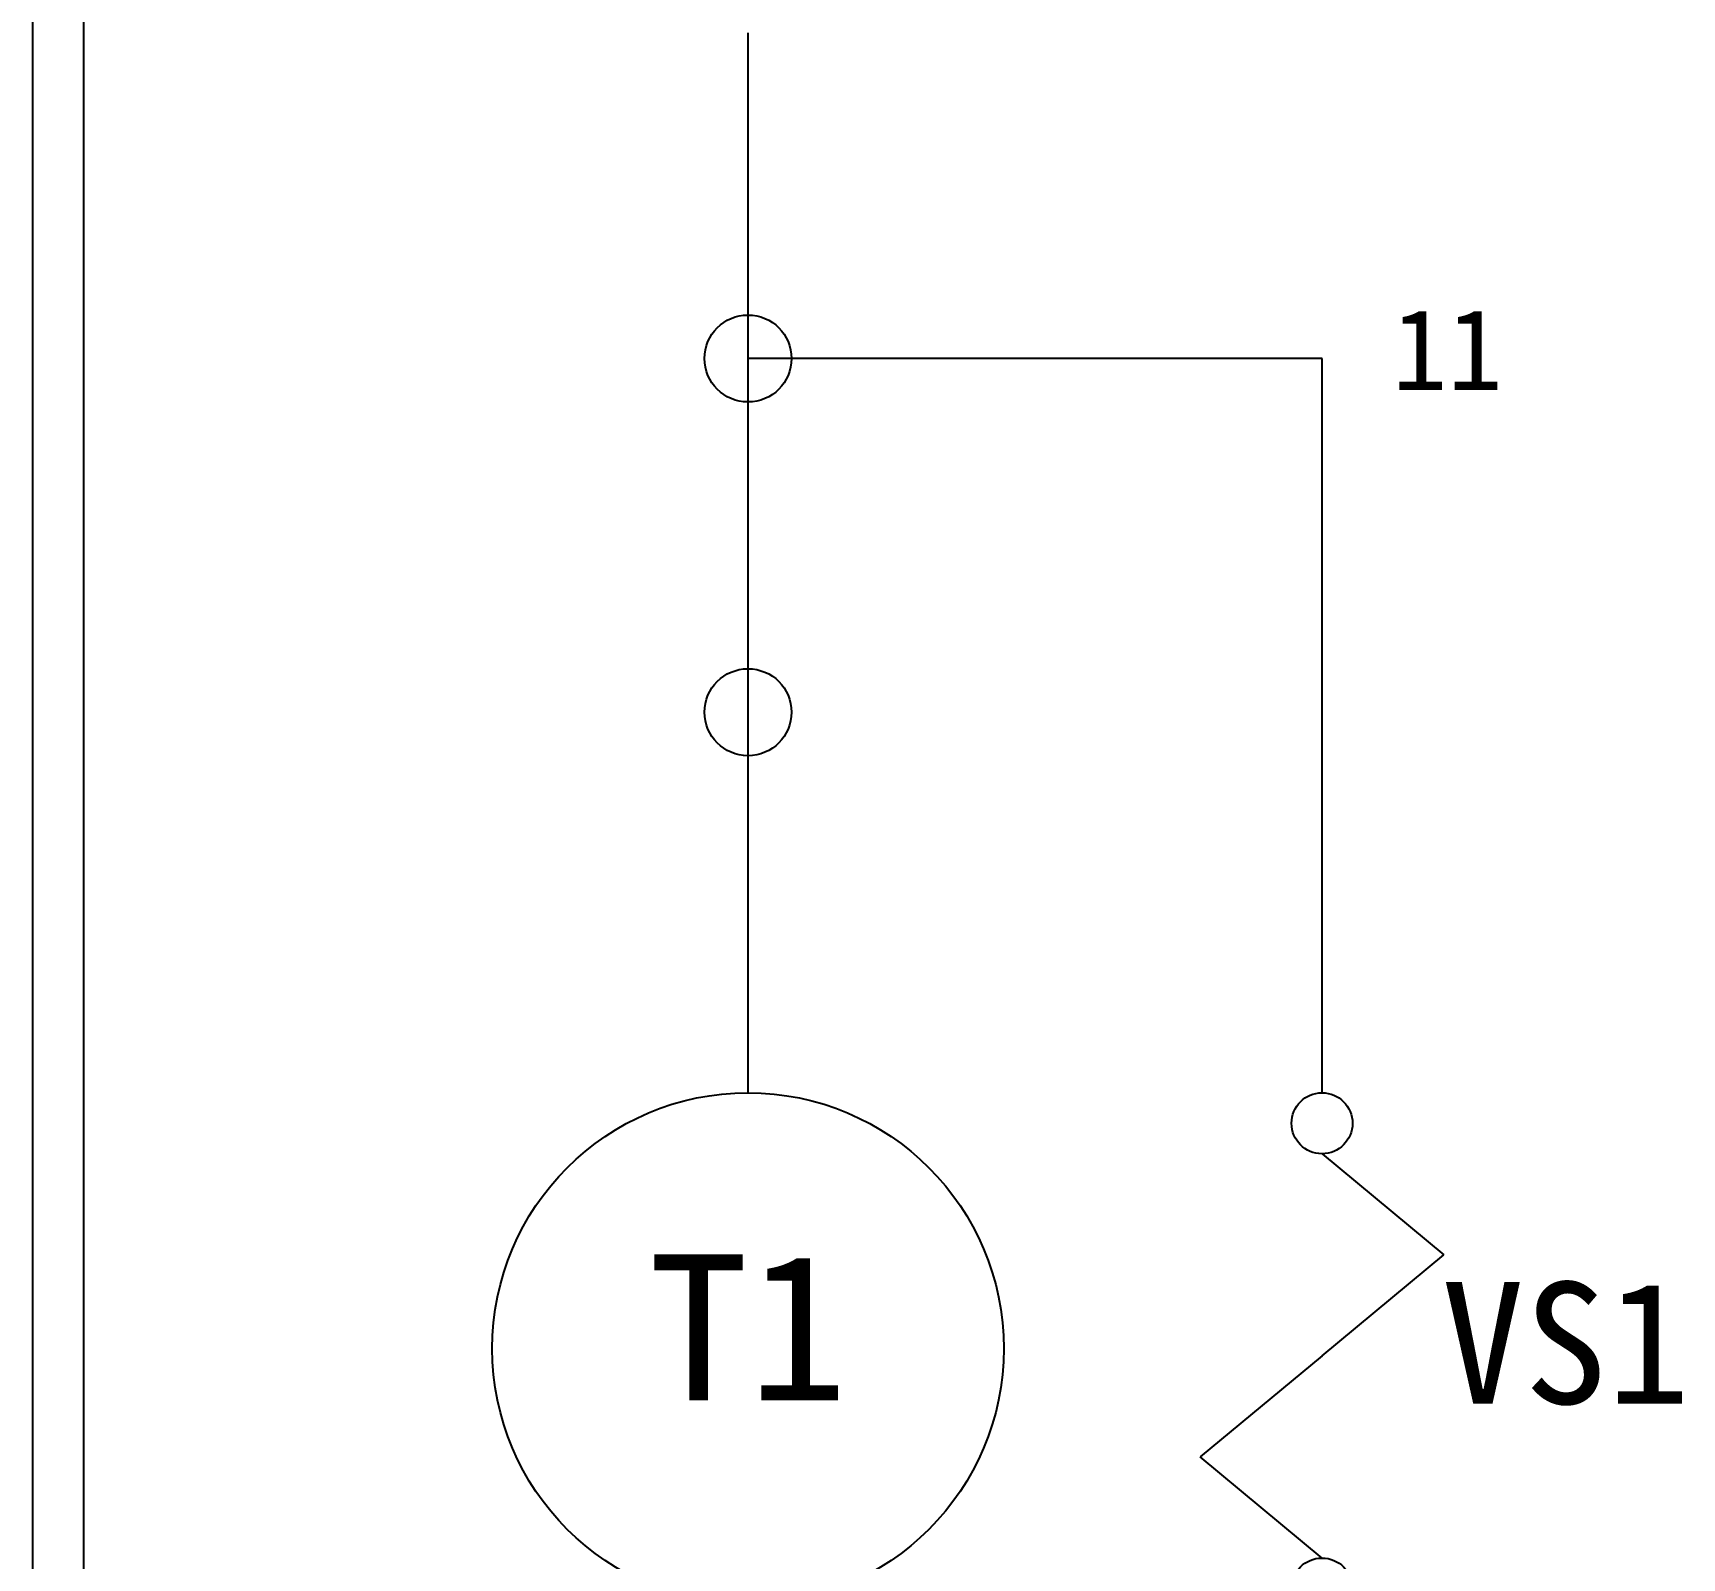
# Model space of a CAD drawing. Extents: x -24 to 263, y 255 to 459.
# Drawn here: x -23.58 to 17.04, y 289.54 to 327.11 of the extents above; entities that cross this region are included whole.
import ezdxf

# ---------------------------------------------------------------- set-up
doc = ezdxf.new("R2010")
doc.units = 0
doc.layers.get('0').update_dxf_attribs({"linetype": 'CONTINUOUS'})
for name, color, linetype in [('7', 7, 'CONTINUOUS'), ('圖框層', 7, 'CONTINUOUS'), ('標尺寸層', 3, 'CONTINUOUS')]:
    doc.layers.add(name, color=color, linetype=linetype)
doc.styles.add('STSL', font='kaiu.ttf')

msp = doc.modelspace()

# ---------------------------------------------------------------- linework, layer by layer
for p, q in [((-5.968, 301.003), (-5.968, 327.11)), ((8.173, 301.003), (8.173, 319.091))]:
    msp.add_line(p, q)
msp.add_circle((-5.968, 294.703), 6.3)
at = {"layer": '7'}
for centre in [(-5.968, 319.091), (-5.968, 310.378)]:
    msp.add_circle(centre, 1.071, dxfattribs=at)
at = {"layer": '圖框層', "color": 7}
for p, q in [((-23.584, 255.48), (-23.584, 459.449)), ((-22.334, 256.73), (-22.334, 458.199))]:
    msp.add_line(p, q, dxfattribs=at)
at = {"layer": '標尺寸層', "color": 7}
for p, q in [((8.173, 319.091), (-5.968, 319.091)), ((8.173, 299.501), (11.177, 297.011)), ((8.173, 294.522), (11.177, 297.011)), ((8.173, 294.522), (5.169, 292.032)), ((8.173, 289.543), (5.169, 292.032))]:
    msp.add_line(p, q, dxfattribs=at)
for centre in [(8.173, 300.252), (8.173, 288.792)]:
    msp.add_circle(centre, 0.751, dxfattribs=at)

# ---------------------------------------------------------------- texts
at = {"layer": '圖框層', "color": 4, "style": 'STSL'}
for s, height, p in [('11', 2, (9.899, 318.312)), ('T1', 3.6, (-8.411, 293.425)), ('VS1', 3, (11.115, 293.341))]:
    msp.add_text(s, height=height, dxfattribs=at).set_placement(p)

doc.saveas('drawing.dxf')
